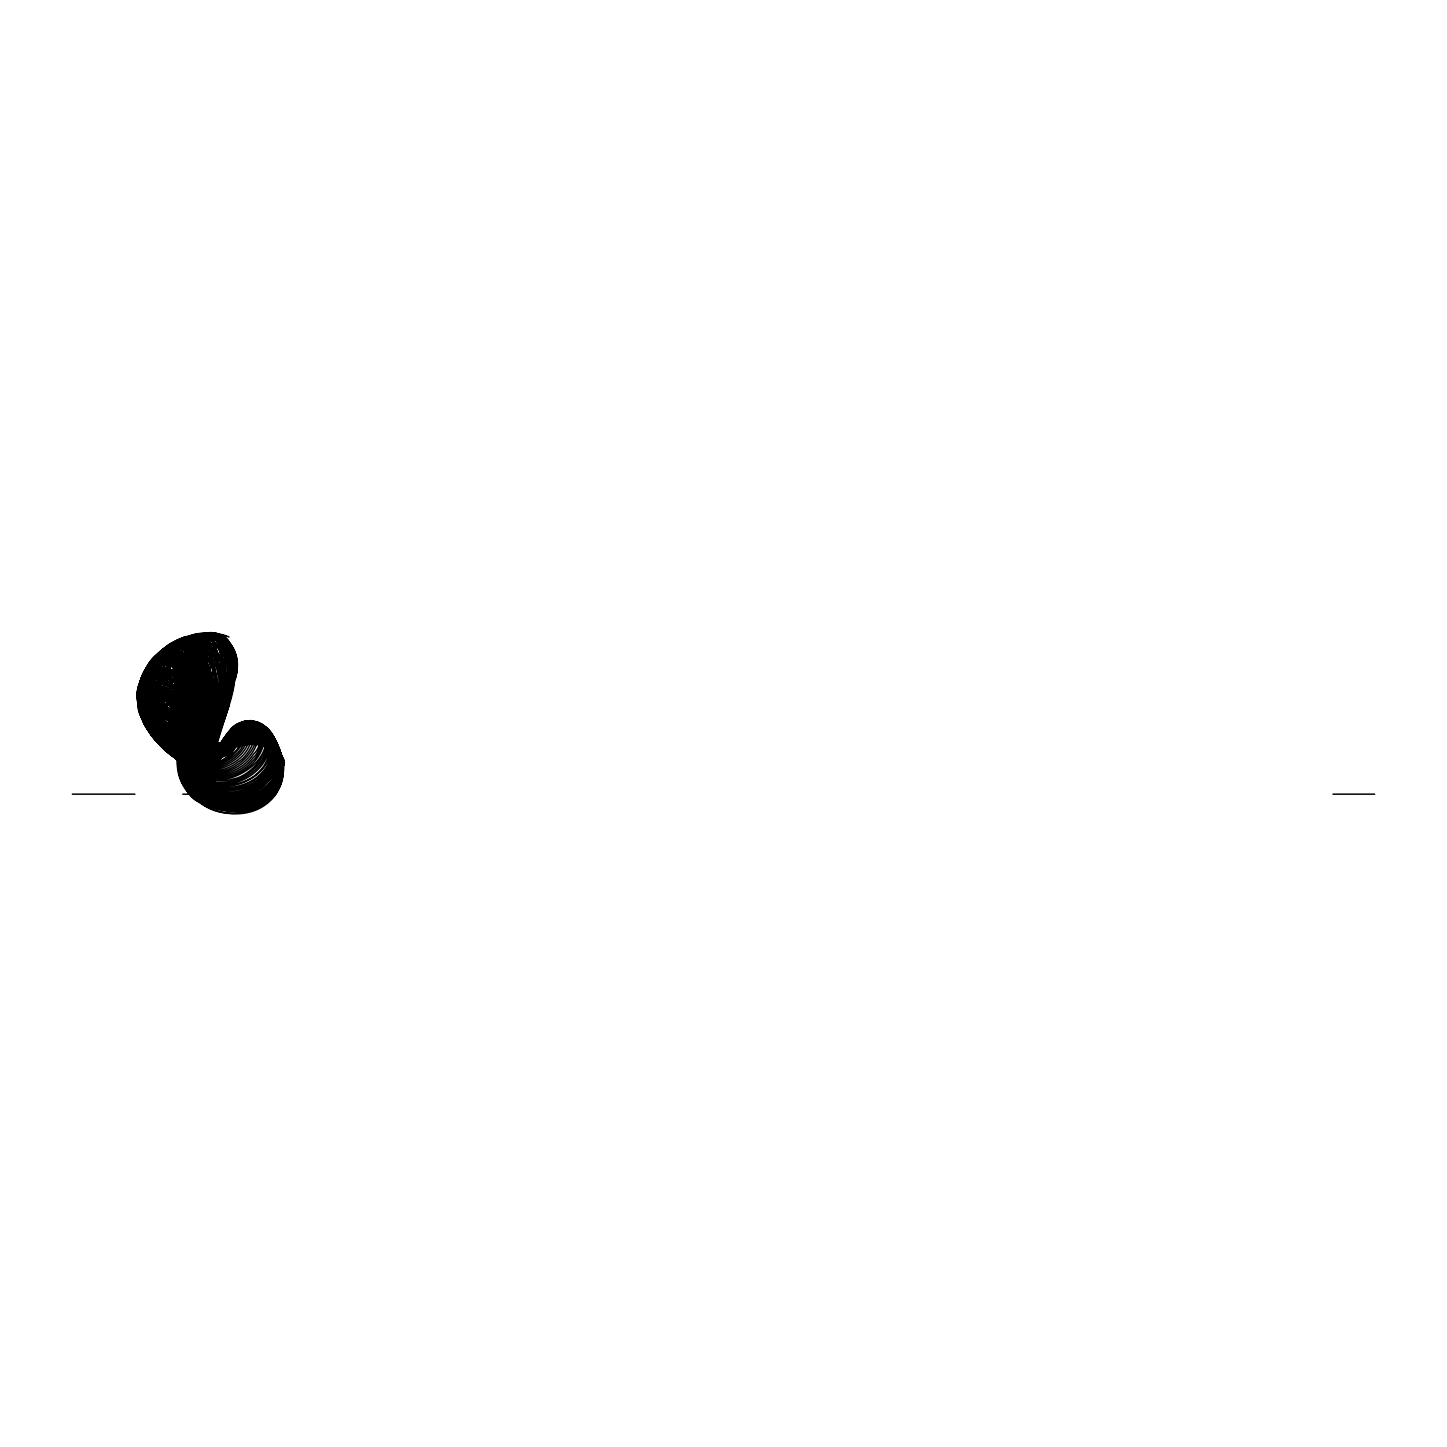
<?xml version="1.0" encoding="UTF-8"?>
<svg xmlns="http://www.w3.org/2000/svg" width="1447" height="1447" viewBox="0 0 1447 1447"><rect width="100%" height="100%" fill="white"/><g stroke="black" fill="none" stroke-linecap="round" stroke-linejoin="round"><path stroke-width="1.5" d="M208.585 742.727C216.616 755.479 205.926 772.192 208.133 786.155A60.087 40.715 -89.7 0 0 207.898 792.16C207.735 777.238 211.949 762.696 215.404 748.28C218.226 741.045 209.435 742.293 205.329 743.758C178.542 751.065 144.79 737.445 139.075 708.252C130.411 679.62 164.651 665.729 180.513 689.749C201.784 715.27 206.342 750.107 207.464 782.176L207.102 774.145L207.789 794.168L207.898 790.152A49.415 4.522 -89.4 0 1 208.061 784.455A50.428 2.496 -89.4 0 0 207.88 790.261L207.789 794.168L207.789 792.16A55.565 3.509 -89.7 0 0 207.807 786.137L207.464 760.869L203.267 744.753C167.255 759.06 113.481 709.157 150.669 679.403C197.317 675.46 205.999 748.425 207.482 782.194L202.074 675.08L204.063 648.31L206.216 640.334L209.073 637.186L211.606 639.845L213.469 646.483L215.169 670.522L209.091 760.236M202.725 750.595L206.288 770.202L207.771 792.16C207.952 755.931 216.616 718.906 207.048 683.201C204.19 660.773 174.617 633.081 155.408 656.251C139.093 680.217 158.085 710.314 179.862 723.211C208.278 735.148 211.081 767.38 207.789 794.168C211.063 768.158 210.864 737.952 183.95 724.585C162.552 710.513 141.86 682.116 156.294 656.395C173.242 630.331 206.198 656.251 208.603 679.71C217.864 714.022 209.037 749.51 208.079 784.22A48.927 5.788 -89.4 0 0 207.952 790.243C208.205 774.869 212.799 760.127 217.972 745.802C220.27 740.846 213.107 742.944 210.756 743.541C185.976 752.331 153.599 744.662 142.457 718.942C127.933 698.503 151.32 665.095 173.206 685.39C198.583 707.004 204.859 742.763 206.975 774.362C204.986 744.644 197.696 715.542 196.231 685.788C196.376 669.238 194.766 648.274 208.35 636.3M206.433 748.189L207.789 794.168C206.704 752.024 210.701 698.521 174.02 669.183M207.898 776.496C207.192 737.536 209.688 686.457 172.482 662.726M209.96 754.357L215.983 697.544L217.303 669.129L215.205 646.321L212.836 639.556L209.58 636.807L205.89 639.99L203.105 648.093L200.536 675.152L207.608 786.155A84.233 31.255 -89.8 0 1 207.681 792.16L212.854 673.506L211.75 647.587L208.621 637.53L206.65 645.868L205.745 673.416L207.789 794.168L207.789 790.152A53.213 28.687 -89.5 0 1 208.133 784.129L209.091 776.533L208.187 786.173A51.133 24.129 -89.7 0 0 207.862 792.16L207.807 790.171A49.017 17.943 -89.5 0 1 208.205 784.202L210.014 769.334L208.169 786.155A65.133 48.022 -89.7 0 0 207.862 792.16C206.812 776.225 211.407 758.264 203.304 743.414M215.277 761.375C247.98 695.663 318.358 753.236 253.623 793.191C230.272 805.129 199.596 795.597 185.722 773.747C176.1 766.187 177.475 736.595 193.247 751.192C171.397 733.756 180.097 774.127 190.859 779.698C209.942 801.747 247.835 803.736 267.568 781.507C285.366 766.874 282.78 728.402 255.793 727.678C227.993 729.704 211.081 758.933 208.278 784.22A48.493 15.79 -89.5 0 0 207.88 790.171L207.807 792.16A75.515 23.134 -89.8 0 0 207.59 786.191L207.084 768.176M215.187 687.361C216.562 639.194 152.369 618.52 157.416 679.692C161.087 700.746 178.09 715.144 192.107 729.758C209.345 746.525 208.133 772.101 207.789 794.168L207.88 776.135L207.771 792.16L208.205 782.158L207.898 786.155A51.423 24.979 -89.7 0 0 207.681 792.16L205.601 746.236M222.35 743.288C225.045 739.489 215.621 748.316 213.704 747.936C202.797 753.182 190.1 754.809 178.288 752.042C151.772 746.127 134.318 716.084 139.165 690.056C146.111 663.775 179.5 676.997 187.151 695.898C204.895 724.495 207.319 759.386 207.771 792.16C204.931 775.701 215.82 753.381 201.712 739.996C192.56 732.779 180.586 730.626 170.818 724.422C144.989 713.154 130.501 670.576 159.061 654.46M222.838 687.361C230.561 642.595 173.495 608.265 166.622 668.55C166.26 690.508 180.115 708.795 191.691 726.177C206.216 745.748 209.182 770.473 207.789 794.168C212.365 765.807 205.365 734.642 178.922 719.611C159.894 705.232 143.976 677.431 158.085 654.605C173.188 631.814 203.72 651.566 207.807 672.909C217.719 701.741 212.293 732.688 209.634 762.262M220.179 686.583C225.37 641.654 166.857 611.538 163.005 671.155C163.62 691.793 177.077 708.614 189.25 724.115C206.143 742.673 210.285 767.76 207.771 792.16A60.919 42.18 -89.7 0 1 208.024 786.155C210.177 759.621 230.833 728.528 260.351 730.916C287.374 736.017 283.757 774.326 264.674 787.168C243.223 806.467 207.192 801.765 189.575 779.607C179.717 773.584 172.247 735.438 193.229 751.355M207.771 776.135L207.789 794.168L203.792 676.617L204.931 650.589L208.061 637.765L209.797 647.695L210.376 673.434L207.789 794.168C207.301 757.848 204.642 717.169 180.133 688.085C165.899 664.698 129.977 679.403 138.695 706.263C142.113 735.962 172.681 758.753 202.055 750.27C209.037 748.913 215.332 745.332 221.536 742.202C217.81 750.758 212.347 758.933 210.828 768.447M157.253 742.058C176.1 765.825 214.192 763.455 233.256 741.316C256.01 720.823 293.795 742.998 276.92 772.626C263.571 802.579 220.577 809.018 196.901 787.602C185.216 784.093 166.749 737.88 192.397 750.776C172.211 739.724 179.79 775.954 190.371 781.995C208.73 804.423 246.008 808.348 267.134 787.62C287.012 773.494 285.801 732.851 256.607 732.797C227.179 733.774 207.681 764.884 207.807 792.16L206.993 772.155M203.014 748.515L205.076 760.272C202.146 731.603 178.343 710.784 172.193 683.056C163.565 661.478 181.291 624.055 207.663 637.765L207.789 794.168C206.433 749.564 216.743 687.759 172.573 659.977M173.911 667.7C210.973 696.604 206.794 750.016 207.807 792.16L207.59 782.14L207.807 792.16C207.735 754.086 198.474 716.717 198.022 678.661C199.451 665.041 196.267 639.502 213.125 635.559C229.151 646.791 223.833 671.336 223.127 688.247C218.931 720.371 209.67 751.753 208.006 784.22L209.146 762.768M207.301 768.158L207.789 794.168L207.862 782.14M199.36 738.766C190.932 714.89 176.534 691.449 179.464 665.168C179.41 646.375 199.957 623.928 218.606 637.132C232.117 653.284 227.034 676.816 224.448 695.917C218.479 727.244 208.477 758.011 207.898 790.152C207.373 774.85 211.19 757.902 203.72 743.668M173.875 652.235C224.448 676.744 205.908 747.502 207.825 792.16L208.241 782.176L208.024 786.155A48.872 17.762 -89.7 0 0 207.825 792.16C206.686 748.28 215.042 688.917 172.519 661.333M209.327 761.249C214.301 736.252 185.162 734.913 169.552 726.828C146.002 716.844 129.452 680.416 152.116 661.623M205.347 760.218A222.06 127.824 -88.1 0 1 206.74 752.133L207.771 792.16C205.619 747.249 228.011 671.408 173.351 649.613M173.007 655.997C216.905 680.018 207.59 739.996 208.024 782.158L208.404 774.163L207.825 792.16L208.079 774.145L207.789 794.168M208.965 764.323C215.621 737.898 186.048 733.774 168.973 725.472C145.821 714.945 130.103 678.137 153.382 660.139M224.231 686.005C229.567 661.369 205.384 619.171 178.56 642.179C156.855 667.013 175.015 701.162 190.787 723.952M207.988 780.331L208.024 778.414L207.862 790.152C206.686 769.406 201.278 748.063 188.074 731.567M208.006 772.155C208.296 733.104 212.637 679.113 172.826 657.3A47.769 31.834 83.4 0 0 153.671 660.953M165.338 650.065C135.692 660.429 139.599 703.152 163.384 718.182C191.709 730.12 207.626 759.964 207.699 790.152L210.737 762.497L207.88 790.152C206.252 772.119 199.559 742.42 177.981 740.737C167.762 758.029 192.614 777.636 208.115 782.194L207.753 790.152C208.368 775.972 211.877 762.225 214.482 748.352C216.544 740.882 207.265 742.058 202.869 743.107C177.402 748.135 146.672 736.125 139.473 709.337C131.351 683.273 165.88 669.979 179.537 692.299C198.89 714.239 204.479 744.391 207.228 772.626C211.262 729.885 159.912 712.937 158.157 672.511C162.046 614.613 219.257 645 216.417 687.56M221.156 745.512C224.592 737.21 244.236 719.503 247.889 735.727C245.664 754.538 225.768 766.675 208.133 767.977L207.862 790.152C206.758 765.119 201.784 739.254 187.441 718.2C180.73 707.167 162.697 691.576 151.23 705.141C134.354 746.037 197.353 778.432 226.474 748.497M208.115 766.168C208.006 729.179 209.797 679.222 172.681 658.638M208.241 774.67C208.368 734.334 215.965 676.599 173.242 654.731M209.978 758.409C214.12 733.575 182.666 738.079 168.503 729.306C145.424 719.991 128.855 686.059 148.715 666.163M214.843 723.355L209.055 770.238L207.825 792.16L207.988 782.266C234.794 791.31 268.021 772.264 270.354 743.342C273.537 719.141 239.587 713.425 228.626 732.435M207.301 764.125L207.753 790.152C209.345 771.504 214.138 752.187 225.895 737.228C231.176 730.626 242.481 720.063 250.675 727.95C258.38 757.088 217.394 778.16 192.668 767.814C174.309 769.261 144.356 717.079 178.759 727.714C211.805 734.859 210.882 762.479 207.862 790.152C206.415 768.23 200.229 745.096 184.095 729.306M209.634 772.843L207.807 792.16C206.198 776.225 214.283 757.866 205.872 743.053C198.51 735.528 186.916 735.582 177.728 731.422C150.235 724.531 126.613 685.589 150.922 663.106L158.682 652.85L168.485 648.6A47.1 31.508 81.1 0 1 172.5 648.328C227.089 665.005 207.373 741.859 208.024 784.22L208.061 782.266M208.458 786.264A55.384 32.558 -89.7 0 0 208.133 792.178A56.795 35.09 -89.7 0 1 208.458 786.246A52.598 27.077 -89.7 0 0 208.169 792.178A86.494 33.751 -89.9 0 0 207.988 786.083L207.807 792.16L207.934 786.191A77.722 25.594 -89.8 0 1 208.169 792.124A93.078 79.495 -89.8 0 1 208.495 786.209A69.167 53.051 -89.7 0 0 208.079 792.178A61.57 10.111 -89.7 0 0 207.862 786.065L207.102 770.148M208.748 767.615L207.862 790.152L206.993 758.138M208.458 771.07L207.898 790.152L210.104 772.336L217.376 743.035L191.746 748.479M207.807 792.16L207.934 786.155L207.898 790.152C208.097 754.972 219.998 721.492 224.629 686.891C225.587 670.268 230.399 645.688 213.903 635.287M208.115 778.142L208.187 776.153L207.753 790.152L209.128 772.246M208.675 762.153C209.435 725.074 213.378 671.987 173.531 653.465M205.89 742.637L209.562 752.06L208.675 772.879M160.671 653.085C134.535 668.821 150.886 708.017 172.826 720.317C193.88 730.337 214.88 747.918 208.133 774.145C209.381 733.466 219.781 671.607 174.255 651.005M225.605 686.529C226.492 669.093 223.58 648.003 207.663 637.765M209.236 764.36L208.585 772.173C211.425 742.202 217.792 711.617 211.696 681.627C208.965 661.623 189.901 634.51 167.219 646.158C146.219 660.375 153.038 691.901 168.377 707.89C184.294 725.472 209.11 738.241 206.035 766.205M209.67 761.285L208.531 776.551L208.856 771.106M208.169 782.158L207.88 790.171L207.626 778.359M227.089 685.299C237.181 645.923 187.133 606.799 173.495 660.646C168.847 706.552 213.035 740.936 207.699 788.163L207.102 774.181L207.663 788.163C207.192 751.445 197.461 715.523 196.973 678.806C198.185 664.77 195.924 642.251 211.316 635.703C226.058 643.3 222.096 665.457 222.476 679.457C220.324 709.356 212.203 738.458 209.363 768.267M202.707 743.649C192.053 726.267 170.24 719.846 159.459 702.374C146.581 686.24 145.731 654.677 168.431 647.008C192.017 642.396 206.198 668.966 209.544 688.609C214.88 716.229 210.647 744.445 208.458 772.155L209.779 756.329M225.515 736.179C214.084 751.047 209.471 769.786 208.061 788.163C203.683 773.295 229.404 733.882 196.774 742.51C169.914 745.567 139.219 727.624 137.917 698.666C133.504 670.847 170.637 664.39 182.503 686.8C202.273 712.051 206.089 745.531 207.663 776.46M208.694 766.187L208.947 762.225M146.744 669.274C125.889 694.18 151.429 730.518 179.482 735.203C188.87 738.495 200.102 737.066 208.259 743.36C214.898 755.859 207.048 770.925 208.115 784.22A48.239 14.434 -89.5 0 0 207.898 790.171A48.384 7.633 -89.4 0 1 208.151 784.383L210.34 765.988M207.228 774.471L207.355 776.388C204.841 746.091 198.999 712.865 176.588 690.508C160.508 669.563 130.429 689.767 140.486 713.009C149.367 738.983 180.151 749.166 205.167 743.288C209.327 741.841 217.321 741.606 214.952 748.316C211.913 762.153 208.35 775.936 207.916 790.152L211.624 766.584L217.792 750.722M212.275 762.623L207.898 790.152L208.097 786.155M228.59 684.142C237.471 651.385 199.071 607.975 178.035 652.507C164.524 690.689 198.366 722.306 204.931 758.011M193.012 752.313C171.488 737.807 180.115 777.129 189.919 782.99C207.536 805.038 243.132 810.356 265.145 791.816C286.036 778.902 288.785 738.006 259.61 734.461C230.833 732.363 209.327 761.592 208.006 788.163L211.226 767.489M208.784 768.194L208.929 766.205M206.324 762.262C203.864 731.187 198.167 700.221 199.379 668.948C201.061 659.85 199.306 635.902 212.546 637.458C230.688 682.713 207.355 733.249 208.332 780.349L210.122 764.396M208.694 772.173L208.838 770.184M235.752 675.351C245.556 644.964 208.838 612.786 191.275 650.029C174.635 688.519 201.386 726.882 205.926 764.938L195.815 710.115M208.712 774.706L209.327 764.251M235.843 673.687C244.055 645.688 211.913 615.21 191.058 644.675C170.909 677.305 193.174 714.257 202.055 746.688M146.816 669.925C124.623 695.591 152.586 733.376 181.942 736.595C214.88 736.993 213.993 749.835 208.495 778.432C210.321 746.272 218.949 713.968 213.035 681.736C211.081 660.827 190.1 631.851 167.11 646.194C121.819 695.627 212.655 722.306 207.228 770.817M209.67 769.352L208.296 782.266L210.412 762.442L210.231 764.432L221.011 713.48M209.236 769.37C217.43 738.639 198.782 738.585 175.521 733.159C149.077 726.611 126.848 690.689 147.703 667.718M208.549 778.179L208.278 782.176L208.82 776.551L208.549 780.331M209.453 771.106L208.024 788.163L210.358 770.383L208.061 788.163L209.29 776.496M208.675 776.189L208.205 784.22A48.004 11.865 -89.5 0 0 207.934 790.189A48.167 8.827 -89.4 0 1 208.169 784.364C207.482 770.998 215.06 756.618 210.159 743.74C201.911 737.861 190.769 739.978 181.381 737.228C152.369 734.081 124.948 697.255 145.948 671.498M208.983 770.202L210.195 758.391L209.869 762.298M212.112 765.662L208.042 788.163C209.815 761.719 227.559 731.115 256.644 729.867C285.873 730.608 282.925 771.287 263.481 783.967C241.794 803.899 204.642 798.563 187.622 775.194C177.004 767.055 174.002 731.585 194.061 751.355M208.784 776.551L208.061 788.163L208.314 784.165M229.91 684.775C236.765 660.754 216.109 615.102 187.73 640.768C164.524 668.333 184.294 705.141 196.864 732.779M209.236 768.23L209.652 764.269M208.042 788.163L209.128 776.533M215.621 721.565L210.611 758.409M231.321 683.653C240.003 664.426 214.898 609.712 199.234 649.45C187.929 689.459 204.117 730.247 206.469 770.347L204.479 754.719L193.229 726.503M205.872 762.207C201.838 733.539 193.663 705.214 193.826 676.056C194.35 661.351 197.118 633.605 216.905 634.889C234.468 645.471 230.127 670.757 228.011 688.012C222.295 720.262 209.67 751.21 208.314 784.202A48.04 10.039 -89.4 0 0 207.952 790.207M209.743 764.287C212.365 734.154 220.053 704.58 221.047 674.266C220.016 662.816 223.76 638.742 208.784 636.445M208.748 778.432L213.523 749.202M232.605 682.514C241.649 656.413 214.662 611.629 189.268 644.313C168.756 676.726 192.017 713.244 201.513 745.169M235.21 678.553C243.584 654.858 220.233 613.401 196.991 644.259C176.878 676.527 195.435 714.637 202.544 747.918M233.709 681.302C238.249 664.661 230.362 625.285 206.614 637.06M209.924 769.352L208.694 778.215C211.081 732.073 251.471 685.173 227.903 639.773M209.598 766.313L210.358 750.071L207.138 742.673M209.218 776.243L208.513 782.248C209.797 769.171 214.21 756.745 218.895 744.572C219.04 739.453 210.611 746.634 207.771 746.272C183.046 755.443 151.121 744.409 142.15 718.399C130.501 698.865 152.496 670.305 172.338 688.193C195.019 706.299 202.453 736.704 206.125 764.179M209.399 770.292L209.652 768.339M208.784 780.204L208.513 782.194L209.272 776.243L208.278 786.173A57.374 36.302 -89.7 0 0 207.916 792.16A59.345 39.322 -89.7 0 1 208.44 786.227A63.994 46.232 -89.7 0 0 208.097 792.178A49.813 4.739 -89.7 0 1 208.133 786.607M209.869 768.375C216.29 750.089 212.275 736.179 190.552 740.593C166.242 740.285 140.54 723.5 138.189 697.834C132.871 676.093 160.074 659.145 175.991 676.165C196.376 694.017 202.924 722.36 205.619 748.226M209.67 771.088L208.947 776.261L211.081 760.561L222.114 711.96M217.068 719.991L210.267 762.406M208.404 786.191A77.125 62.51 -89.7 0 0 208.097 792.178A52.96 28.018 -89.7 0 1 208.296 786.227L211.678 767.344L217.737 751.319M209.019 778.396L208.278 786.173C210.303 759.386 232.244 728.528 261.889 732.67C288.387 739.218 284.969 777.346 265.452 790.369C243.747 809.343 207.952 804.46 190.154 782.501C179.555 776.442 172.428 739.905 192.342 751.138M208.296 786.173C207.518 767.254 223.833 753.58 230.616 739.308C215.91 747.755 210.737 768.23 208.477 784.184C211.334 757.233 237.236 727.66 266.266 736.867C292.276 748.804 284.408 788.452 261.437 799.685C236.585 815.674 200.898 805.834 185.614 781.163C173.477 769.478 178.198 737.138 197.154 758.915C162.878 730.753 179.862 797.568 199.397 801.819C228.554 827.395 288.043 808.312 282.979 765.626M213.414 751.21L209.471 772.336L209.887 768.357M208.603 782.194L210.358 772.698L208.712 782.194L209.562 774.272L208.893 780.277L209.29 776.243L209.001 778.215M234.776 680.144C244.688 655.021 217.972 611.755 195.019 645.669C175.847 679.041 195.96 716.808 203.159 750.505M210.104 766.385L209.182 774.29C211.714 756.691 220.559 735.673 193.084 741.334C168.847 742.022 142.53 726.846 138.46 701.488C131.297 679.855 157.813 659.38 175.015 676.78C195.291 693.71 201.911 721.185 205.384 746.254M209.435 772.318C212.98 743.758 224.719 717.133 230.634 689.098C233.69 671.661 237.344 648.111 221.518 635.703C203.611 628.07 193.156 652.452 192.144 666.705C188.707 694.741 198.402 721.999 203.195 749.257M217.972 718.309L211.352 756.564M211.913 750.631C215.892 723.572 222.042 695.356 214.265 668.405C210.973 648.835 185.976 628.667 168.738 646.067C132.599 693.837 209.417 722.487 206.849 768.14L206.595 764.161M210.557 760.471L212.112 750.686M223.254 710.513L209.508 772.354L214.572 747.52M209.508 772.336C211.787 728.601 253.098 678.932 225.153 637.422M210.285 767.634L209.706 770.365C215.241 749.763 217.122 736.794 191.402 741.931C166.875 742.582 140.703 725.815 138.098 700.059C132.509 678.462 159.423 661.369 175.304 678.317C196.177 696.604 203.032 725.689 205.564 752.223M210.448 765.988L210.701 764.36M218.931 716.645L211.841 754.665C198.619 760.127 182.322 759.711 170.113 751.97M209.453 774.67L210.086 771.034L209.2 776.514L211.28 766.53C226.456 763.853 249.589 749.944 243.982 732.164C225.605 728.456 216.272 754.809 211.461 768.755L215.259 757.414M209.869 771.07L210.973 764.342M210.647 762.515C215.513 732.887 225.985 704.291 228.499 674.284C229.494 661.062 228.789 632.176 209.399 635.468M210.032 768.429L210.358 766.494M225.425 742.6C228.481 736.704 235.97 738.82 230.163 744.59C219.293 755.28 209.978 768.574 208.549 784.184C211.588 760.236 230.543 735.926 256.191 735.637C280.121 734.606 289.364 765.517 275.816 782.339C251.814 824.464 175.847 802.343 179.88 754.321C184.438 748.063 192.957 752.856 196.394 757.794M219.944 715.035L212.365 752.802M209.779 774.597L209.218 778.341C205.673 767.67 230.344 733.267 203.177 744.771M210.502 764.504L211.931 756.745M210.177 769.316L210.792 765.951M210.991 760.579L211.352 758.644M210.159 768.466L210.719 764.577M209.182 778.359C212.818 754.068 228.12 719.34 257.277 721.963C281.55 738.332 255.721 775.248 232.877 779.101C209.073 786.68 173.929 770.528 174.581 743.197C192.18 727.877 208.386 775.664 207.59 788.163L204.823 757.884M282.834 764.305C288.803 836.71 164.307 820.142 179.681 754.882C175.901 802.723 250.874 825.296 275.635 783.894C306.438 717.278 208.965 729.686 208.531 784.184C211.172 757.685 237.417 730.373 265.398 738.657C292.421 748.569 283.739 787.421 261.943 798.4C238.285 814.191 204.009 806.196 187.784 783.478C177.927 776.496 172.989 741.37 192.18 751.626M205.311 750.233C201.603 724.658 194.585 696.495 173.513 679.547C156.565 663.214 131.623 683.273 138.406 703.984C142.475 730.156 170.312 745.711 195.273 743.197C218.479 736.939 215.404 749.293 210.502 766.53L214.156 747.394M180.061 753.869C181.797 747.972 189.448 748.732 192.885 752.603C173.206 741.334 176.896 776.804 187.188 784.292C203.086 807.1 236.838 815.764 260.912 800.915C283.54 790.55 293.343 751.174 265.742 740.846C238.321 731.838 211.389 757.794 208.531 784.184C214.59 721.149 310.617 724.694 276.305 793.372C248.667 834.557 173.224 808.457 177.475 759.458C165.88 752.241 151.121 731.079 164.741 719.738M210.502 766.548L211.714 758.771M211.696 766.603L208.874 780.277L211.642 765.807M179.663 755.153C178.198 794.729 232.985 818.568 263.264 794.385C306.185 765.354 266.049 711.815 227.378 747.99M217.629 750.432L212.546 762.768L209.254 778.233L212.42 764.92M211.479 760.706L210.828 764.595L212.04 758.879M210.213 771.016C218.352 738.277 224.43 740.611 190.063 748.551C159.586 753.778 123.284 712.141 150.633 688.067C183.443 681.447 197.841 725.164 203.593 750.432M212.076 756.799C217.701 719.828 239.949 681.953 227.07 644.259C202.906 610.869 186.084 672.367 192.541 690.563M215.078 759.349C217.593 753.272 228.101 732.598 235.119 739.833C227.505 754.357 209.706 763.51 208.911 782.212C215.332 721.764 313.547 728.709 273.79 792.667C245.14 830.271 173.296 803.646 178.831 756.474M236.422 745.35C221.934 752.187 211.714 766.603 208.911 782.212C211.823 766.639 221.662 752.133 236.078 745.096M210.122 772.77L213.903 759.078M209.869 776.316L209.435 778.251C213.921 753.996 233.98 725.833 261.581 729.74C287.772 736.812 278.909 773.729 260.478 784.961C238.665 802.506 204.009 796.646 187.567 774.543C176.805 766.584 174.78 732.508 194.061 751.536M227.07 710.658L228.789 705.593L211.172 762.659L217.086 738.386M209.67 776.279L212.582 765.047M209.96 774.543L215.965 756.275M209.236 780.24L210.195 776.352M210.141 772.336C209.526 753.127 237.398 732.453 203.195 749.148C178.686 756.437 147.287 742.618 142.71 715.921C134.68 693.366 163.855 678.679 177.547 698.033C195.924 716.862 203.249 743.686 207.084 768.99M212.094 758.915L227.342 706.787M209.942 774.326L210.774 770.528M209.725 776.297C214.554 752.133 235.879 723.41 263.444 729.577C289.02 740.195 275.527 777.166 255.649 786.842C232.045 802.09 197.733 792.685 183.878 768.646C171.741 755.135 180.423 731.133 195.689 752.928M214.174 747.321L214.626 745.458M224.448 709.102L214.861 745.549M212.763 755.063L225.171 709.5M212.528 757.016L213.469 753.29L213.035 755.171M210.593 770.455C209.924 754.9 234.758 732.887 204.28 748.063C179.084 756.076 147.938 742.094 141.39 715.487C131.351 693.746 158.591 671.969 175.286 691.612C197.877 712.629 204.226 745.042 207.138 774.434L206.107 764.305M210.412 772.662L211.606 767.38M209.363 780.259C212.637 765.391 222.729 751.915 236.747 745.603M215.332 743.704L216.29 739.996M211.009 769.171L211.425 766.548M211.75 765.77L210.973 768.502L214.5 757.251M216.091 739.978C220.957 712.774 254.817 641.98 209.598 633.28C163.276 652.434 192.921 712.629 202.019 746.453M210.267 774.362L214.843 761.267M226.311 708.108L217.846 736.613M214.662 747.611C221.735 713.299 245.429 675.134 227.505 640.605M213.993 751.463L216.978 740.376M210.557 772.409L212.655 765.228M178.903 756.691C172.953 817.971 282.274 831.175 282.762 765.282M178.542 757.324C171.867 821.028 287.392 832.586 282.816 763.202M210.611 772.409L213.053 762.406C238.646 761.954 252.465 711.852 220.74 748.189M211.479 766.603L214.319 757.975M212.42 762.587L212.854 761.05M210.141 776.352L210.683 774.416M211.117 633.84C228.843 631.634 236.15 654.08 235.409 668.442C234.504 691.557 225.37 713.244 218.949 735.166M211.551 766.566C217.376 745.892 234.884 716.301 260.171 723.247C282.87 734.533 280.573 766.946 261.708 780.874C240.582 800.354 204.353 795.687 187.296 773.132C174.671 763.672 176.028 730.572 194.875 752.169M216.833 753.634L211.334 769.026L214.482 759.657M211.099 770.491L219.51 750.324M211.75 767.326L214.246 759.15M228.264 705.286L221.084 727.986M228.68 705.503L221.68 726.213M213.252 760.923L211.913 764.685L213.487 759.53M217.195 740.502L221.825 726.304M228.879 705.648L221.319 728.094M212.112 764.685L212.709 762.804M217.719 738.693L220.125 731.621M211.588 768.574L213.288 763.401M219.944 731.495L217.611 738.639L220.903 727.877M211.931 766.639L221.916 743.867M212.275 764.848L218.624 749.112L228.246 735.492M227.125 710.73L225.388 715.885M210.394 776.388C214.463 763.094 224.195 751.409 237.055 745.874M213.65 759.476L216.453 751.861M211.75 768.592L216.887 755.135M224.213 719.34L224.81 717.603M213.071 760.959L215.06 755.533M213.089 760.887C218.117 746.905 225.117 732.562 238.104 724.368M212.546 764.758L217.43 752.386M178.65 756.781C169.679 821.661 289.183 833.906 282.671 762.967M213.595 760.851C214.789 748.913 234.034 733.973 210.756 748.352C188.417 758.246 158.971 750.487 147.051 728.42C136.09 714.583 141.064 682.098 163.728 688.338C186.374 697.345 196.069 722.885 202.092 744.662M213.053 763.781L220.903 747.339L226.383 740.954L219.184 751.102M213.433 760.959L214.12 759.132M214.825 759.024L212.022 767.127C214.916 758.373 219.727 747.611 225.28 741.515C221.319 746.236 215.567 749.13 209.96 751.445C187.332 760.905 158.175 751.246 147.612 728.601C137.664 714.89 144.61 684.648 165.718 692.516C187.839 702.736 197.19 728.167 202.924 750.197M213.197 762.895L215.422 757.45M217.665 753.182L213.215 763.636L214.192 760.579M211.063 774.507C215.44 761.99 225.027 751.228 237.344 746.127M214.952 755.461L214.265 757.251L218.19 748.443C230.272 734.316 242.246 737.12 223.652 752.169C201.151 768.683 165.501 760.525 153.31 735.148C140.63 718.11 155.263 688.392 176.064 706.986C199.415 726.213 205.999 757.396 207.572 786.155L203.774 750.939M212.962 764.83C220.125 744.301 241.685 720.154 265.506 729.198C287.193 742.89 272.488 775.737 253.677 785.16C230.905 799.341 198.438 790.912 184.275 768.502C172.374 756.962 179.898 732.164 194.857 751.988M150.904 663.196C142.222 684.63 156.095 707.909 173.821 719.901C181.002 725.291 189.069 729.415 195.978 735.185C207.825 743.631 203.502 760.218 206.903 772.499C203.05 740.177 193.97 690.563 155.317 685.263C117.261 702.989 158.446 754.43 190.082 747.773M214.518 757.396C221.174 740.285 236.295 717.332 257.53 721.963M213.903 761.882L214.626 759.874L213.939 761.827M214.572 759.15L215.802 756.22M214.391 760.453L215.332 757.595M215.675 753.688C221.445 740.448 230.308 726.756 244.416 721.51M214.59 760.236L216.29 755.949M179.03 756.166C180.875 748.822 190.244 749.655 194.133 754.755C190.136 748.804 180.531 749.076 178.614 756.582L184.022 767.254M215.766 753.634L217.357 750.143M180.17 753.525C181.924 747.611 189.575 748.587 192.957 752.458M215.097 757.812L217.267 753.417M215.115 757.378L218.298 750.197M215.042 758.861L215.73 757.342M215.603 755.533L219.003 748.678M216.363 751.897L222.549 740.448M215.223 758.698L221.029 747.086M215.332 758.517C219.655 728.185 277.48 703.658 273.628 750.848C267.261 791.437 207.771 802.054 185.397 768.809M215.856 756.112L217.448 752.838M216.109 756.564L216.887 754.972M216.073 756.944L217.683 753.598M216.236 755.696L219.89 748.949M216.417 755.859C215.187 750.432 234.432 732.707 225.316 745.35C211.135 758.192 189.014 761.05 171.813 752.82M217.448 750.161C224.086 737.029 234.577 722.777 250.204 720.696M216.544 755.75L217.267 754.321M217.213 752.585L219.944 747.032M216.833 754.809L217.647 753.236M216.815 755.406C235.879 723.12 232.696 749.383 211.841 754.809M218.171 748.678L219.058 746.779M218.027 751.192L227.486 740.683L224.936 742.528M178.813 756.275C181.617 748.208 191.89 750.957 195.634 756.727M179.175 755.696L180.007 754.285M179.537 757.505L179.247 755.352C185.035 747.683 195.291 754.918 198.565 761.411M217.593 752.151C272.217 670.214 300.162 784.364 222.476 785.504C201.368 785.377 173.007 767.217 177.33 743.83C197.371 736.704 206.306 773.711 207.572 788.163L206.65 778.215M217.918 752.151L220.487 747.701M180.151 753.815C182.521 747.99 190.208 749.691 193.554 753.616M218.841 749.148L220.83 745.657M217.593 753.905L218.515 751.915M219.022 747.05L220.885 743.559M218.298 750.396L222.024 743.776M218.153 752.024L218.823 750.794M217.683 754.122C229.512 720.353 289.563 713.371 272.687 761.665C257.837 800.824 196.412 799.63 180.785 761.791M219.763 745.295L227.613 733.918M218.19 752.313L225.461 742.329M219.89 745.458L223.851 738.983M224.448 742.89L218.388 752.476L219.383 750.722M219.745 748.027C220.161 746.761 224.43 741.171 223.959 742.004C219.817 745.965 214.626 748.678 209.309 750.74C188.87 758.861 162.353 752.53 150.56 733.231M219.528 748.877C228.608 728.745 270.625 708.325 272.325 743.83C271.005 783.514 215.639 800.77 189.322 772.644M219.365 750.468L220.233 749.076M219.275 750.903L224.375 743.161M220.668 746.363L224.014 740.846M179.446 755.135C182.358 748.298 191.311 750.884 194.893 755.714M221.735 742.383L224.882 737.554M220.107 749.546L227.197 740.502M220.469 748.37L221.156 747.321M220.396 749.112C233.636 716.012 290.847 719.014 271.385 761.864C256.029 798.816 198.311 798.382 181.4 763.039M223.435 739.073L227.631 733.557M222.531 743.523C230.073 730.807 246.551 716.808 262.016 724.368M222.006 746.091C275.147 683.183 297.087 776.316 233.781 787.041C210.086 791.509 184.203 776.478 177.131 753.326C173.875 731.947 199.487 748.949 200.518 760.652M221.753 746.905L222.494 745.892M222.259 745.078C229.313 728.854 254.455 728.148 238.592 749.003C222.259 770.021 188.273 771.667 169.245 753.381C155.01 745.006 141.263 711.345 164.379 706.715C188.291 711.924 198.185 739.417 203.955 760.489M224.647 738.115C231.231 721.709 263.969 710.929 264.566 736.27C263.969 762.985 235.156 782.718 209.725 777.961C192.614 775.773 165.989 757.577 175.033 738.422C196.846 737.409 205.438 768.484 207.409 786.173C205.564 759.368 192.089 731.802 165.555 722.252C144.447 710.387 131.894 674.808 154.702 658.692M202.942 640.677C183.335 672.312 197.895 711.436 202.869 745.169M224.466 740.882C232.786 728.709 251.977 715.379 265.561 727.298M225.66 736.776L234.233 728.185M223.525 744.753L225.226 742.727M226.492 734.949L228.716 732.309M224.773 742.474C241.468 721.076 248.305 744.807 230.67 754.828C208.621 773.403 174.146 765.228 158.302 742.528C144.573 731.079 147.305 694.216 170.891 705.123C193.826 718.87 202.345 747.285 206.198 772.228M179.916 754.502C185.487 748.316 194.224 754.972 197.733 760.236M202.833 640.352L208.657 635.649M229.729 731.278C238.393 715.831 265.253 720.353 257.783 740.484C251.669 763.763 225.117 778.197 202.019 772.716C142.059 755.587 175.304 695.808 203.05 764.975M226.076 741.823C246.279 723.446 236.259 753.977 223.489 756.564C202.092 770.075 169.48 763.13 158.392 739.489C146.545 725.634 160.87 700.149 177.42 715.578C197.172 731.513 204.805 757.83 207.247 782.158L206.342 766.168L207.446 784.147L207.174 774.163M229.277 734.443C234.215 726.177 252.266 722.885 250.132 736.812C247.274 753.019 231.954 764.522 216.598 768.013C198.384 772.264 178.108 764.595 167.364 749.275C161.286 742.239 156.258 723.771 169.625 722.071M206.27 637.53C183.679 667.863 198.854 709.084 202.887 743.107M227.74 740.213C245.683 727.931 231.303 754.412 222.983 755.424C203.665 767.634 173.477 764.378 161.395 743.595C151.374 733.575 155.155 706.118 173.351 715.144C192.288 725.833 200.753 748.153 205.257 768.339M149.783 664.625C132.581 679.981 140.974 708.596 157.524 721.131C170.873 733.991 190.823 733.123 205.89 742.275L207.247 768.14M206.776 636.861C195.291 646.266 193.102 662.437 192.578 676.4A170.945 110.75 59.2 0 0 196.376 710.206M219.04 748.985C193.12 766.91 149.638 752.223 147.196 718.707C145.785 681.012 186.862 704.49 192.541 725.616M207.048 636.373L209.924 634.781M218.135 748.461C186.464 770.745 134.897 740.81 143.94 701.795C168.069 664.191 200.952 727.913 202.942 750.396M156.095 657.264C136.868 669.961 144.483 699.643 159.242 713.045C171.596 726.738 191.257 729.758 204.28 742.365M207.934 635.703C175.015 663.576 196.123 712.304 202.815 747.394M235.734 744.843C221.735 756.528 203.304 765.861 184.529 760.145C166.459 755.768 151.23 739.128 150.904 720.172C162.679 675.062 203.756 739.308 203.629 758.517M157.542 655.853C137.953 667.809 144.845 697.635 159.116 711.327C170.999 725.906 191.854 728.583 203.557 742.998M239.008 723.826C259.393 710.947 266.791 742.546 253.478 754.158C238.99 776.207 205.908 781.706 184.963 765.716M209.254 635.396C176.932 660.574 194.205 709.989 203.123 742.727M162.335 651.765C141.499 660.664 143.108 690.237 155.733 705.503C166.694 722.107 187.296 726.937 201.115 740.104M210.557 634.22C167.129 661.243 200.174 720.733 204.841 759.078L203.792 753.254L205.167 760.941M209.725 635.432L213.957 634.926M212.89 762.46C184.221 774.036 140.124 740.828 157.922 711.056C189.159 701.94 203.358 753.399 206.686 776.189L203.9 758.463M245.122 721.257C266.845 716.808 264.457 748.388 252.737 758.156C236.711 779.047 203.141 782.339 183.552 764.667M212.926 633.804C169.01 656.215 198.311 717.206 203.882 753.073M211.063 766.476C185.433 772.427 149.62 747.14 159.894 719.485C184.149 706.009 200.211 748.714 204.696 766.422M244.706 723.554C264.964 726.81 249.915 755.696 238.212 761.827C218.75 777.075 188.001 773.584 172.5 754.339C160.31 744.12 162.986 718.092 182.774 731.024C202.363 733.575 210.195 753.254 208.151 771.034M208.133 767.977L192.849 766.603L177.402 759.548M72.35 794.168L134.86 794.168M182.792 794.168L232.786 794.168M1332.976 794.168L1374.65 794.168M250.114 720.552C270.372 722.885 263.571 751.337 252.628 761.013C237.109 779.228 207.934 782.664 188.472 768.845C178.903 764.432 161.684 739.996 178.831 736.451C197.552 743.469 204.624 766.078 207.21 784.184M198.981 757.595C166.495 712.25 170.077 772.933 202.074 778.45C233.274 795.705 284.95 757.269 262.124 724.549M250.548 722.994C265.434 734.244 250.114 756.672 238.086 764.179C219.456 777.455 191.728 774.615 176.1 757.939C166.278 752.295 160.508 725.146 178.451 731.151C196.539 741.063 204.28 762.858 206.939 782.212L203.43 767M172.5 664.119C207.825 687.072 206.74 735.329 208.079 772.825M257.693 722.017C288.134 754.375 225.696 796.031 195.671 774.127C152.387 749.709 182.629 713.624 202.634 765.517M172.555 665.53C203.864 685.968 206.252 728.257 207.644 762.135M168.431 751.047L170.909 752.82M208.766 742.51C174.038 741.244 127.155 724.911 140.721 680.56C172.88 638.507 205.203 713.136 205.094 740.303M169.227 751.897C150.144 742.166 131.279 707.058 155.1 693.203C180.531 690.997 193.319 721.004 200.247 741.063M222.91 635.54L227.143 638.923M167.581 750.903L153.617 737.789M174.165 670.666C196.394 687.036 202.725 716.355 205.872 742.239M207.228 742.383C191.926 737.355 173.676 740.086 159.912 729.559C142.728 719.123 131.804 694.831 142.656 676.328C181.418 640.225 207.608 722.306 206.035 750.197M192.288 751.3C188.616 747.032 180.531 747.574 179.88 753.996L185.469 750.179L193.464 753.742M184.746 765.825C176.245 760.091 160.798 740.213 175.105 733.665C192.758 736.74 200.862 757.269 204.968 772.644M183.389 764.721C146.473 722.849 199.18 730.518 203.34 767.109M193.247 750.83C188.815 743.432 176.878 745.838 179.247 755.352M188.743 772.517L186.446 770.057M157.488 742.347C145.08 731.35 138.731 698.575 161.503 696.749C184.438 701.433 194.839 726.882 201.368 746.869M184.42 767.543L185.94 769.786M183.498 766.277L184.945 768.52M265.398 727.534C282.364 761.61 234.305 795.47 203.376 779.734C190.461 774.471 176.028 763.003 177.348 747.593C181.544 736.469 194.495 748.786 197.353 755.081M196.521 753.959C192.777 741.407 171.687 740.14 178.524 756.419M204.371 742.89L207.735 750.559L208.838 762.732M153.237 737.12C140.395 725.037 140.666 689.423 164.705 694.632C187.278 703.495 196.593 729.125 202.996 750.595M183.154 765.969L179.645 758.481M190.841 724.531L197.461 737.916L202.96 754.611M150.398 732.489C138.207 718.128 148.444 685.227 170.095 698.087C191.076 711.309 199.686 736.812 205.275 759.765M203.141 745.422L206.686 757.649L207.825 774.615L207.644 772.734M202.996 747.014L197.154 733.882M180.115 760.127L180.893 762.117M203.267 747.249L207.21 765.59M179.989 759.657L180.405 760.869M202.833 748.714C191.691 717.441 151.266 694.813 163.33 657.065C180.712 614.071 223.652 655.057 218.859 686.258M199.415 739.254L205.709 763.166M202.978 749.817C192.704 717.296 153.002 690.997 167.942 653.122C188.815 612.208 227.631 656.884 221.5 686.945M203.358 764.812L205.818 774.326M200.518 741.443L203.756 753.778M201.368 744.825L202.074 748.714M201.893 746.724L207.409 784.165M204.045 753.254L204.841 756.564M204.208 753.435L205.347 758.373M202.399 748.642L203.792 753.923M202.055 746.272L203.864 754.412M202.49 748.244L206.722 772.391L206.053 764.197M203.249 754.538L203.701 756.474M204.172 754.592L206.722 768.845M202.291 745.73L205.999 766.494M202.634 747.683L204.117 755.37L203.358 751.59M204.208 760.435L204.624 762.37M203.032 749.528L205.745 764.667L203.34 749.112M204.045 756.401L204.443 758.355M180.007 759.82C179.157 751.319 177.583 762.895 178.704 765.897C179.645 771.631 181.978 777.039 185.035 781.941C192.777 794.24 205.275 803.392 219.275 807.155C248.016 816.633 286.542 794.276 282.617 761.809M202.887 747.303L203.557 751.138M204.877 759.241L203.34 751.698L205.257 761.158M204.732 762.352L206.089 770.22L205.564 768.285M195.417 710.332L204.353 754.828M204.262 756.365L204.805 760.326M205.908 774.308L206.469 778.251M204.642 758.337L206.776 770.636M205.492 761.448L205.8 763.238M205.311 762.262L204.931 758.282M204.805 756.293L205.13 758.264M205.148 760.833L206.306 768.556L205.818 764.812M179.5 756.998L179.681 758.101M205.854 766.223L205.13 758.535L206.071 768.212M205.999 764.993L206.722 770.6L206.198 766.801M204.968 756.564L207.373 782.158L206.632 770.238M205.709 762.225L207.265 780.15L206.234 770.202L206.523 772.173M205.365 740.285L206.234 748.189M205.492 750.233L205.8 754.194M206.433 768.683L206.668 770.564M206.089 766.367L206.957 778.179M205.727 752.205L206.415 760.163M206.125 766.331L207.174 780.168M206.143 762.189L206.342 764.161M206.794 772.155L207.21 778.215L206.595 770.166M206.451 768.176L206.921 770.708M206.035 748.208L206.433 756.166M206.216 750.179L206.396 752.169M206.776 772.228L207.156 778.16M206.577 768.23L207.301 774.489M206.415 754.158L206.595 758.156M206.975 774.145L207.681 788.163L207.518 782.14M206.722 756.148L207.21 764.125M206.758 760.145L207.102 768.14M207.446 765.68L207.771 774.615L207.536 768.158M207.373 769.081L207.717 772.752M179.446 755.443L179.5 756.474M206.993 766.187L207.717 776.478M207.446 770.13L207.536 774.127M207.5 778.142L207.572 780.15M207.59 764.125L207.626 766.132M207.626 776.135L207.753 778.377M208.422 764.251L208.44 767.579M189.81 709.5A203.177 143.036 54.3 0 1 187.206 689.116M207.88 641.003A58.839 29.32 -68.8 0 1 228.97 636.987M209.797 638.308A57.157 28.759 -72 0 1 225.714 635.685M194.025 745.404A198.528 108.832 -89.3 0 1 198.402 770.148M202.019 764.595A173.369 114.819 89.5 0 1 210.828 733.05M212.781 635.287A55.945 28.723 -74.6 0 1 223.091 634.907M203.014 755.786A185.759 122.109 89.6 0 1 210.104 732.345M205.619 747.846A201.766 128.403 -89.6 0 1 210.502 732.489M222.35 677.721A167.291 96.081 -51.9 0 1 213.252 706.679M211.425 742.528A222.675 130.773 -87.6 0 1 213.794 735.112M222.711 678.86A169.896 100.313 -51 0 1 213.993 706.498M222.838 681.447A174.997 106.427 -50.2 0 1 215.042 706.335M223.507 682.369A175.756 110.334 -49.5 0 1 216.345 706.064M224.195 683.201A175.286 113.716 -49.1 0 1 217.774 705.72M222.133 684.558A178.451 116.465 -50.2 0 1 215.82 707.149M220.143 685.806A180.586 118.708 -51.5 0 1 214.029 708.542M218.244 687.054A181.924 120.481 -53 0 1 212.402 709.952M219.456 686.005A174.128 119.595 -53.3 0 1 214.265 709.482M217.665 687.289A174.689 120.68 -55 0 1 212.818 710.929M215.874 688.627A175.25 121.53 -56.8 0 1 211.352 712.449M214.156 688.374A172.464 119.794 -58.6 0 1 209.779 714.004M208.44 757.161A227.577 125.762 -87.5 0 1 209.562 751.246M212.347 689.893A173.26 120.282 -60.5 0 1 208.314 715.632M208.061 785.631A56.288 4.612 -89.7 0 1 208.079 792.015M210.593 689.785A170.927 118.365 -62.3 0 1 206.704 717.296M203.774 766.367A206.614 126.667 -88.9 0 1 205.347 756.13M208.802 689.767A168.865 116.411 -64.1 0 1 205.13 718.996M200.862 772.192A197.968 127.227 -89.4 0 1 202.851 757.523M206.993 689.821A167.056 114.458 -65.9 0 1 203.539 720.733M199.017 778.504A190.371 126.866 -89.7 0 1 201.278 759.331M197.968 785.034A183.679 126.016 -89.9 0 1 200.283 761.393M206.053 690.942A162.824 113.228 -68.3 0 1 203.665 722.379M197.479 791.69A177.818 124.985 -90 0 1 199.722 763.546M204.298 691.123A161.594 111.383 -69.9 0 1 202.182 724.205M199.089 765.716A179.283 127.264 -90 0 0 197.172 793.933A210.665 149.692 -90 0 1 197.733 776.876M198.456 767.887A184.511 131.37 -90 0 0 196.901 793.969A203.177 144.79 -90 0 1 197.588 774.597M197.986 770.111A190.172 135.638 -90 0 0 196.72 794.005A196.376 140.106 -90 0 1 197.678 772.354M197.769 794.114A218.949 154.829 -90 0 1 198.167 779.137M201.459 794.15A223.145 156.638 -90 0 1 201.639 783.713M165.374 650.173A47.154 31.581 82.3 0 1 173.351 649.341M202.96 794.15A233.274 162.1 -90 0 1 203.068 785.902M162.408 652.091A47.245 31.689 83.4 0 1 174.255 650.445M205.004 794.168A244.652 167.707 -90 0 1 205.058 788.054M160.78 653.501A47.317 31.725 83.4 0 1 173.875 651.53M159.224 654.948A47.389 31.744 83.4 0 1 173.55 652.651M157.723 656.413A47.462 31.762 83.4 0 1 173.278 653.791M156.312 657.915A47.552 31.798 83.4 0 1 173.061 654.93M154.956 659.416A47.661 31.816 83.4 0 1 172.88 656.088M152.46 662.491A47.878 31.87 83.3 0 1 172.681 658.475M151.302 664.046A48.004 31.888 83.3 0 1 172.645 659.687M150.199 665.602A48.131 31.906 83.2 0 1 172.645 660.917M149.168 667.176A48.257 31.924 83.1 0 1 172.699 662.165M148.191 668.749A48.384 31.943 83 0 1 172.79 663.431M147.25 670.305A48.818 32.268 83.5 0 1 174.291 665.276M147.232 670.865A49.108 32.395 83.3 0 1 174.436 666.76M146.4 672.421A49.252 32.395 83.2 0 1 174.617 668.116M196.937 749.546A49.958 32.539 89.9 0 1 213.487 794.403M208.024 792.178A50.862 23.279 -89.7 0 1 208.314 786.264M211.696 764.251A104.799 95.538 90 0 1 215.332 794.276M209.29 783.967A105.884 95.321 90 0 1 209.725 794.168M164.813 719.955A50.717 26.317 76.1 0 1 189.195 725.128M169.408 721.366A49.777 23.731 73.1 0 1 184.113 725.291M234.034 731.061A49.361 21 -64.7 0 1 244.254 725.092M228.554 739.724A50.464 21.814 -60.5 0 1 249.77 725.164M208.422 790.189A94.706 80.29 -89.6 0 1 208.784 784.238M213.414 788.488A86.766 63.361 -86.3 0 1 217.285 765.029M208.259 781.85A60.611 44.658 90 0 1 209.182 794.168M207.427 771.197A57.699 41.782 90 0 1 210.756 794.186M205.384 762.967A55.511 39.521 90 0 1 211.877 794.24M203.068 757.378A53.846 37.712 90 0 1 212.655 794.294M201.205 754.14A52.617 36.265 90 0 1 213.107 794.349M199.18 751.373A51.531 34.981 90 0 1 213.559 794.385A50.717 33.932 90 0 0 198.094 750.306M195.924 748.642A49.343 32.141 90 0 1 214.066 794.439A47.896 30.134 90 0 0 194.766 748.642M195.87 748.931A48.836 31.418 90 0 1 213.957 794.403M194.82 748.334A48.312 30.731 90 0 1 214.138 794.421M193.771 748.208A47.48 29.573 90 0 1 214.228 794.385M193.735 748.497A47.118 29.085 90 0 1 214.138 794.349A45.418 27.023 90 0 0 192.505 749.618M193.681 748.804A46.792 28.651 90 0 1 214.047 794.331A45.671 27.276 90 0 0 192.56 749.347M193.645 749.076A46.467 28.253 90 0 1 213.975 794.294A45.183 26.806 90 0 0 192.433 749.872M192.668 748.804A46.195 27.891 90 0 1 214.21 794.276A45.924 27.565 90 0 0 192.614 749.076M193.265 750.595A44.893 26.552 90 0 1 213.613 794.132A44.459 26.227 90 0 0 193.084 751.047M193.174 750.83A44.676 26.372 90 0 1 213.577 794.114M192.994 751.264A44.242 26.082 90 0 1 213.523 794.077M193.808 752.006A43.953 25.919 90 0 1 213.197 794.059A43.736 25.811 90 0 0 193.699 752.205M194.513 752.983A43.446 25.666 90 0 1 212.854 794.059A43.229 25.576 90 0 0 194.404 753.145M195.236 753.996A42.94 25.449 90 0 1 212.546 794.041M196.05 754.918A42.614 25.341 90 0 1 212.257 794.059M235.988 745.657A41.999 33.661 -31.4 0 1 284.335 761.032M196.901 755.913A42.307 25.214 90 0 1 211.967 794.077M236.295 745.802A41.637 33.643 -29.9 0 1 284.48 762.515M197.624 757.107A41.8 25.087 90 0 1 211.696 794.114M236.639 746.091A41.276 33.534 -29.6 0 1 284.046 762.37M236.928 746.236A40.932 33.516 -28.1 0 1 284.155 763.781M198.456 758.246A41.475 24.979 90 0 1 211.425 794.077M237.199 746.399A40.606 33.48 -26.5 0 1 284.227 765.174M199.288 759.494A41.167 24.888 90 0 1 211.172 794.096M237.507 746.688A40.245 33.353 -26.1 0 1 283.775 764.902M208.223 792.106A69.456 17.961 -89.8 0 0 208.115 785.974A62.872 11.739 -89.8 0 1 208.296 792.07"/></g></svg>
